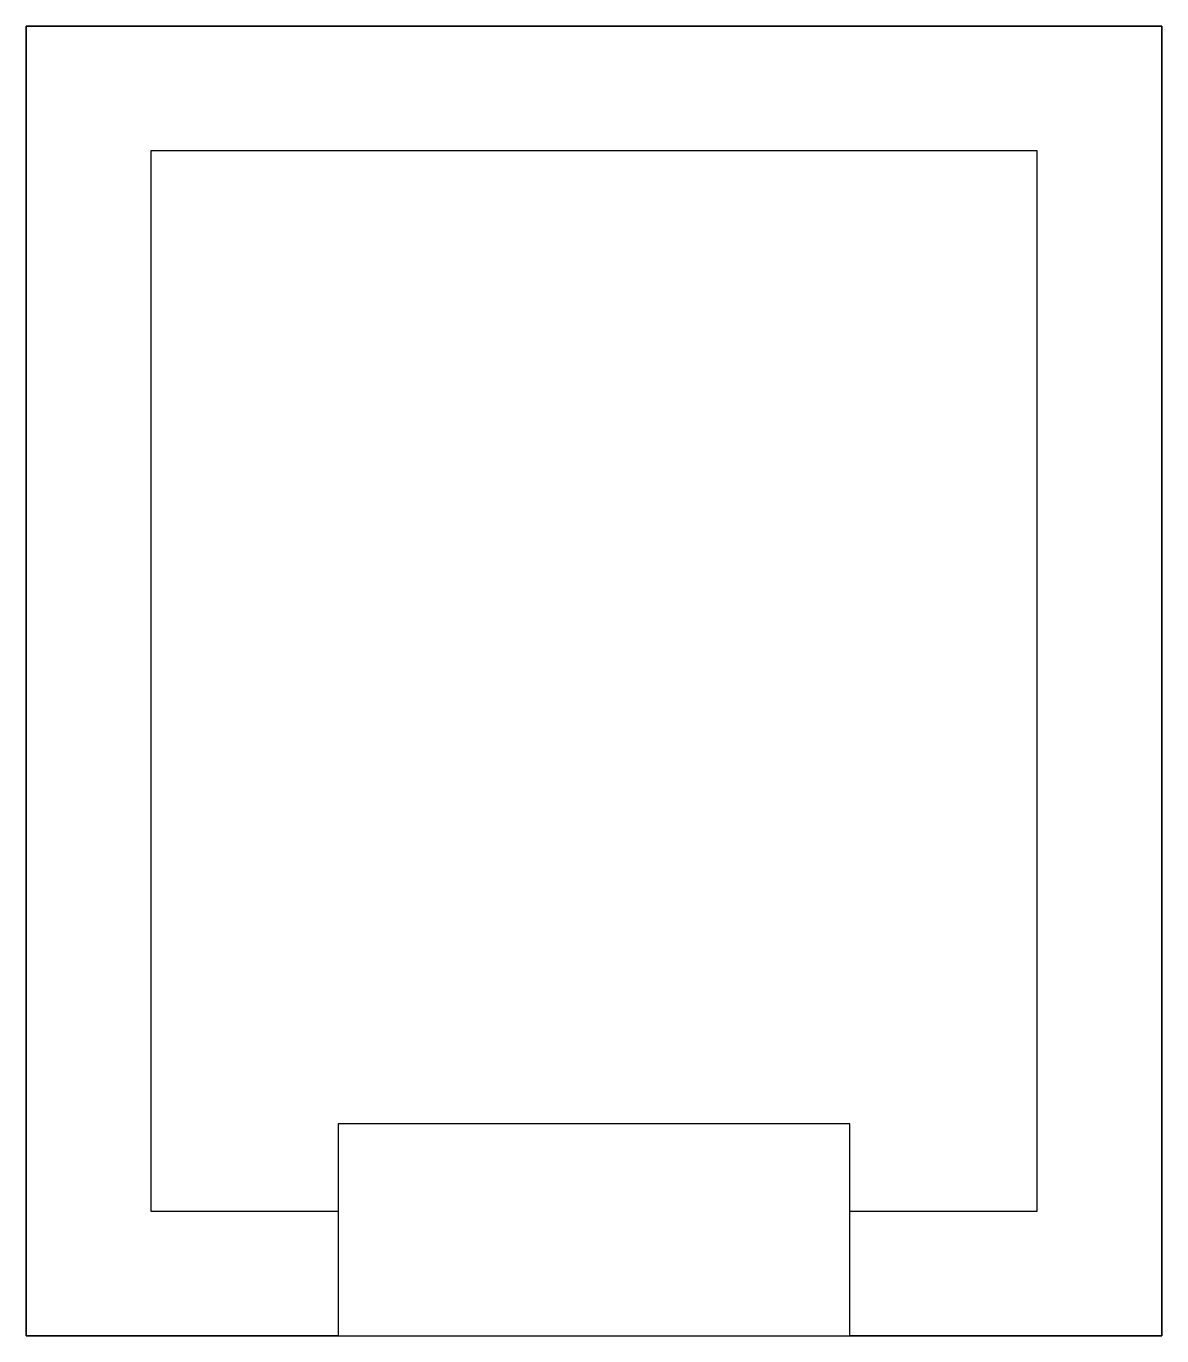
# Model space of a CAD drawing. Header units: millimetres. Extents: x -10 to 81, y -10 to 95.
import ezdxf

# ---------------------------------------------------------------- set-up
doc = ezdxf.new("R2010")
doc.units = ezdxf.units.MM
doc.layers.get('0').update_dxf_attribs({"linetype": 'CONTINUOUS'})

msp = doc.modelspace()

# ---------------------------------------------------------------- linework, layer by layer
for points in [[(0, 0), (15, 0), (15, -10), (-10, -10), (-10, 95), (81, 95), (81, -10), (56, -10), (56, 0), (71, 0), (71, 85), (0, 85)], [(81, 95), (-10, 95), (-10, -10), (81, -10)], [(56, 7), (15, 7), (15, -10), (56, -10)]]:
    msp.add_lwpolyline(points, close=True)

doc.saveas('drawing.dxf')
